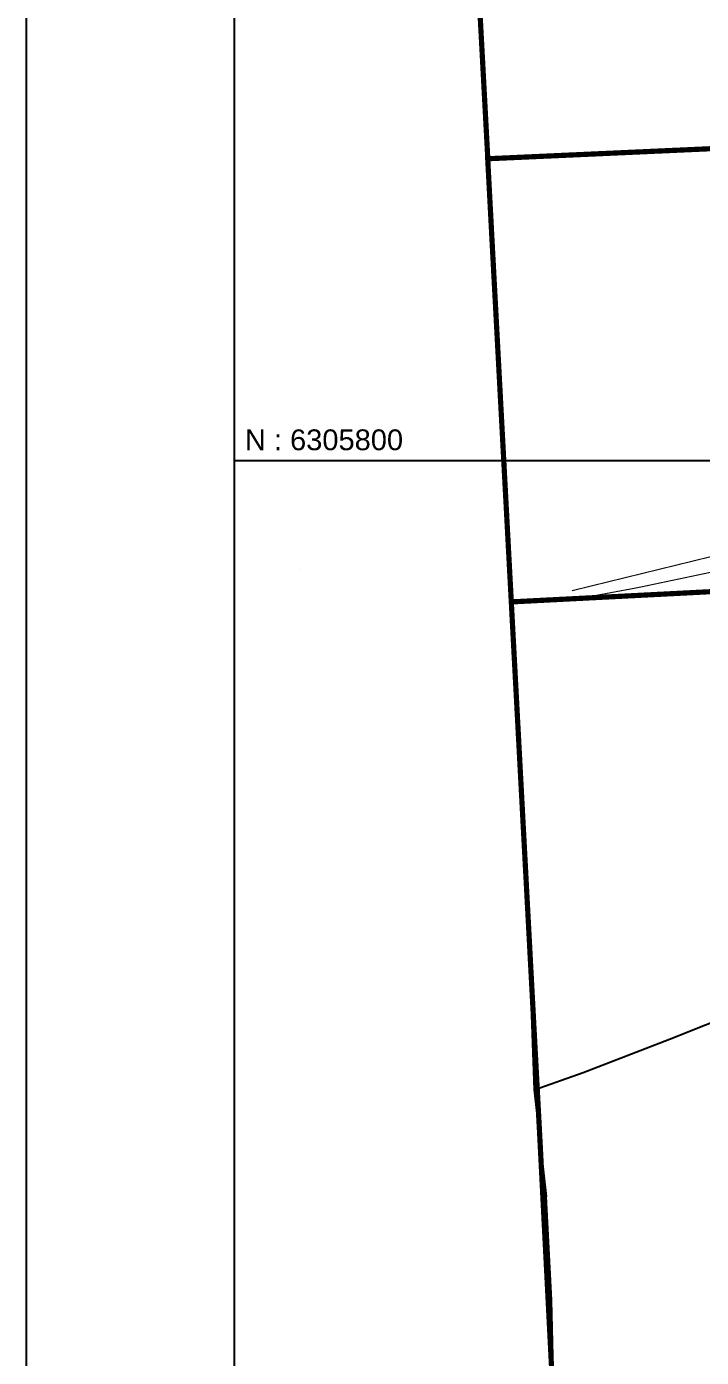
# Model space of a CAD drawing. Extents: x 352140 to 354978, y 6304672 to 6307963.
# Drawn here: x 352180 to 352244.9, y 6305713.7 to 6305841.8 of the extents above; entities that cross this region are included whole.
import ezdxf

# ---------------------------------------------------------------- set-up
doc = ezdxf.new("R2010")
doc.units = 0
doc.linetypes.add('DASHDOT', pattern=[1, 0.5, -0.25, 0, -0.25])
doc.linetypes.add('DASHED', pattern=[19.05, 12.7, -6.35])
doc.layers.get('0').update_dxf_attribs({"linetype": 'CONTINUOUS'})
for name, color, linetype in [('-LAMINA 1_1250', 1, 'CONTINUOUS'), ('03_Pav ext_Vereda HC', 42, 'CONTINUOUS'), ('03_S2_Pav ext_Borde vereda', 7, 'CONTINUOUS'), ('1-CERCO', 252, 'CERCO_LINE'), ('1-coordenadas', 8, 'CONTINUOUS'), ('1-PIRCA', 252, 'CONTINUOUS')]:
    doc.layers.add(name, color=color, linetype=linetype)
doc.layers.add('0_ASD_LINEA OFICIAL', color=253, linetype='DASHDOT', lineweight=20)
doc.styles.add('A', font='arial.ttf', dxfattribs={"height": 2})
doc.linetypes.add('CERCO_LINE', pattern='A,0.5,-0.2,[" X ",STANDARD,S=0.1,R=0,X=-0.1,Y=-0.05],-0.25', length=0.95)

# ---------------------------------------------------------------- blocks, each defined once
blk = doc.blocks.new('COORDENADAS')
at = {"layer": '-LAMINA 1_1250'}
blk.add_lwpolyline([(0, 0), (1436.25, 0), (1436.25, -923.479), (0, -923.479)], close=True, dxfattribs=at)
at = {"layer": '1-coordenadas'}
for p, q in [((20, -900.625), (20, -0.625)), ((20, -400.625), (1420, -400.625))]:
    blk.add_line(p, q, dxfattribs=at)
at = {"layer": '1-coordenadas', "style": 'A'}
blk.add_text('N : 6305800', height=2, dxfattribs=at).set_placement((21, -399.625))
blk = doc.blocks.new('A$C27410629')
at = {"layer": '0_ASD_LINEA OFICIAL', "ltscale": 8}
blk.add_line((2.42, 1027.79), (2.42, 1027.79), dxfattribs=at)
at = {"layer": '0_ASD_LINEA OFICIAL', "ltscale": 8, "const_width": 0.5}
for points in [[(61.85, 1118.1), (17.77, 1116.64), (20.41, 1067.33)], [(83.12, 1027.79), (22.67, 1024.69), (20.86, 1058.63), (20.86, 1058.63), (20.4, 1067.33), (76.8, 1069.87)]]:
    blk.add_lwpolyline(points, dxfattribs=at)
for points in [[(20.41, 1067.33), (76.8, 1069.87, 771082379058.993408)], [(108.22, 588.54), (107.37, 588.31), (106.34, 601.54), (104.84, 620.73), (103.44, 639), (100.01, 685.37, 0.000079), (97.13, 721.64, 0.00475), (91.91, 781.09), (90.33, 798.24), (85.38, 850.52), (80.53, 904.78), (78.46, 929.7), (27.92, 924.01), (25.44, 972.68), (22.67, 1024.69), (83.12, 1027.79, 0)]]:
    blk.add_lwpolyline(points, format="xyb", dxfattribs=at)

msp = doc.modelspace()

# ---------------------------------------------------------------- hatches: boundary and pattern name
at = {"layer": '03_Pav ext_Vereda HC'}
h = msp.add_hatch(dxfattribs=at)
h.set_pattern_fill('DOTS', color=256, scale=0.2, style=0)
h.paths.add_polyline_path([(352245.122, 6305966.765, -0.2964703), (352293.78, 6306034.074, -0.0172301), (352299.171, 6306035.971), (352298.617, 6306037.898, 0.0174602), (352293.034, 6306035.93, 0.3317039), (352243.273, 6305956.815, 0.0258747), (352245.297, 6305941.433), (352247.25, 6305941.873, -0.0257418), (352245.267, 6305956.973, -0.0190297), (352245.029, 6305962.765), (352247.184, 6305962.743), (352247.099, 6305963.421, -0.0159709), (352246.789, 6305966.748)])
h.paths.add_polyline_path([(352253.203, 6305919.521, -0.0272951), (352248.679, 6305935.021), (352246.729, 6305934.58, 0.0273175), (352251.316, 6305918.857, 0.0136637), (352261.129, 6305893.241), (352268.112, 6305873.236, 0.0174149), (352273.982, 6305856.846, -0.0406583), (352278.541, 6305841.982, -0.0028152), (352279.585, 6305837.24), (352281.547, 6305837.633, 0.0028277), (352280.493, 6305842.417, 0.0406145), (352275.845, 6305857.576, -0.0174525), (352270.009, 6305873.87), (352262.999, 6305893.954, -0.0136923)])

# ---------------------------------------------------------------- linework, layer by layer
at = {"layer": '1-CERCO', "ltscale": 6, "flags": 128}
for points in [[(352217.019, 6305967.12), (352217.78, 6305952.375), (352218.592, 6305938.776), (352218.971, 6305931.335), (352219.558, 6305920.385), (352219.898, 6305912.654), (352221.179, 6305887.887), (352221.916, 6305878.948), (352222.415, 6305867.436), (352222.989, 6305855.525), (352223.438, 6305847.049), (352223.907, 6305835.257), (352224.514, 6305825.448), (352224.93, 6305816.683), (352225.583, 6305806.101), (352226.043, 6305796.827), (352226.504, 6305788.468), (352227.259, 6305774.44), (352228.075, 6305760.58), (352228.42, 6305751.175), (352228.847, 6305739.443), (352229.973, 6305729.189)], [(352228.847, 6305739.443), (352233.545, 6305741.139), (352241.859, 6305744.339), (352248.769, 6305747.085), (352256.36, 6305750.027), (352264.526, 6305753.147), (352271.47, 6305755.795)], [(352230.939, 6305705.288), (352230.691, 6305711.102), (352230.505, 6305719.202), (352229.973, 6305729.189)]]:
    msp.add_lwpolyline(points, dxfattribs=at)
at = {"layer": '1-PIRCA', "const_width": 0.1, "flags": 128}
for points in [[(352232.454, 6305787.478), (352252.122, 6305792.299), (352257.921, 6305793.375), (352265.063, 6305795.156)], [(352232.98, 6305786.691), (352238.824, 6305787.781), (352246.826, 6305789.466), (352251.902, 6305790.615), (352257.319, 6305791.723), (352264.583, 6305793.109)]]:
    msp.add_lwpolyline(points, dxfattribs=at)

# ---------------------------------------------------------------- block references
at = {"color": 252, "linetype": 'DASHED'}
msp.add_blockref('COORDENADAS', (352180, 6306200.625), dxfattribs=at)
at = {"layer": '03_S2_Pav ext_Borde vereda', "linetype": 'Continuous'}
msp.add_blockref('A$C27410629', (352203.962, 6304761.714), dxfattribs=at)

doc.saveas('drawing.dxf')
